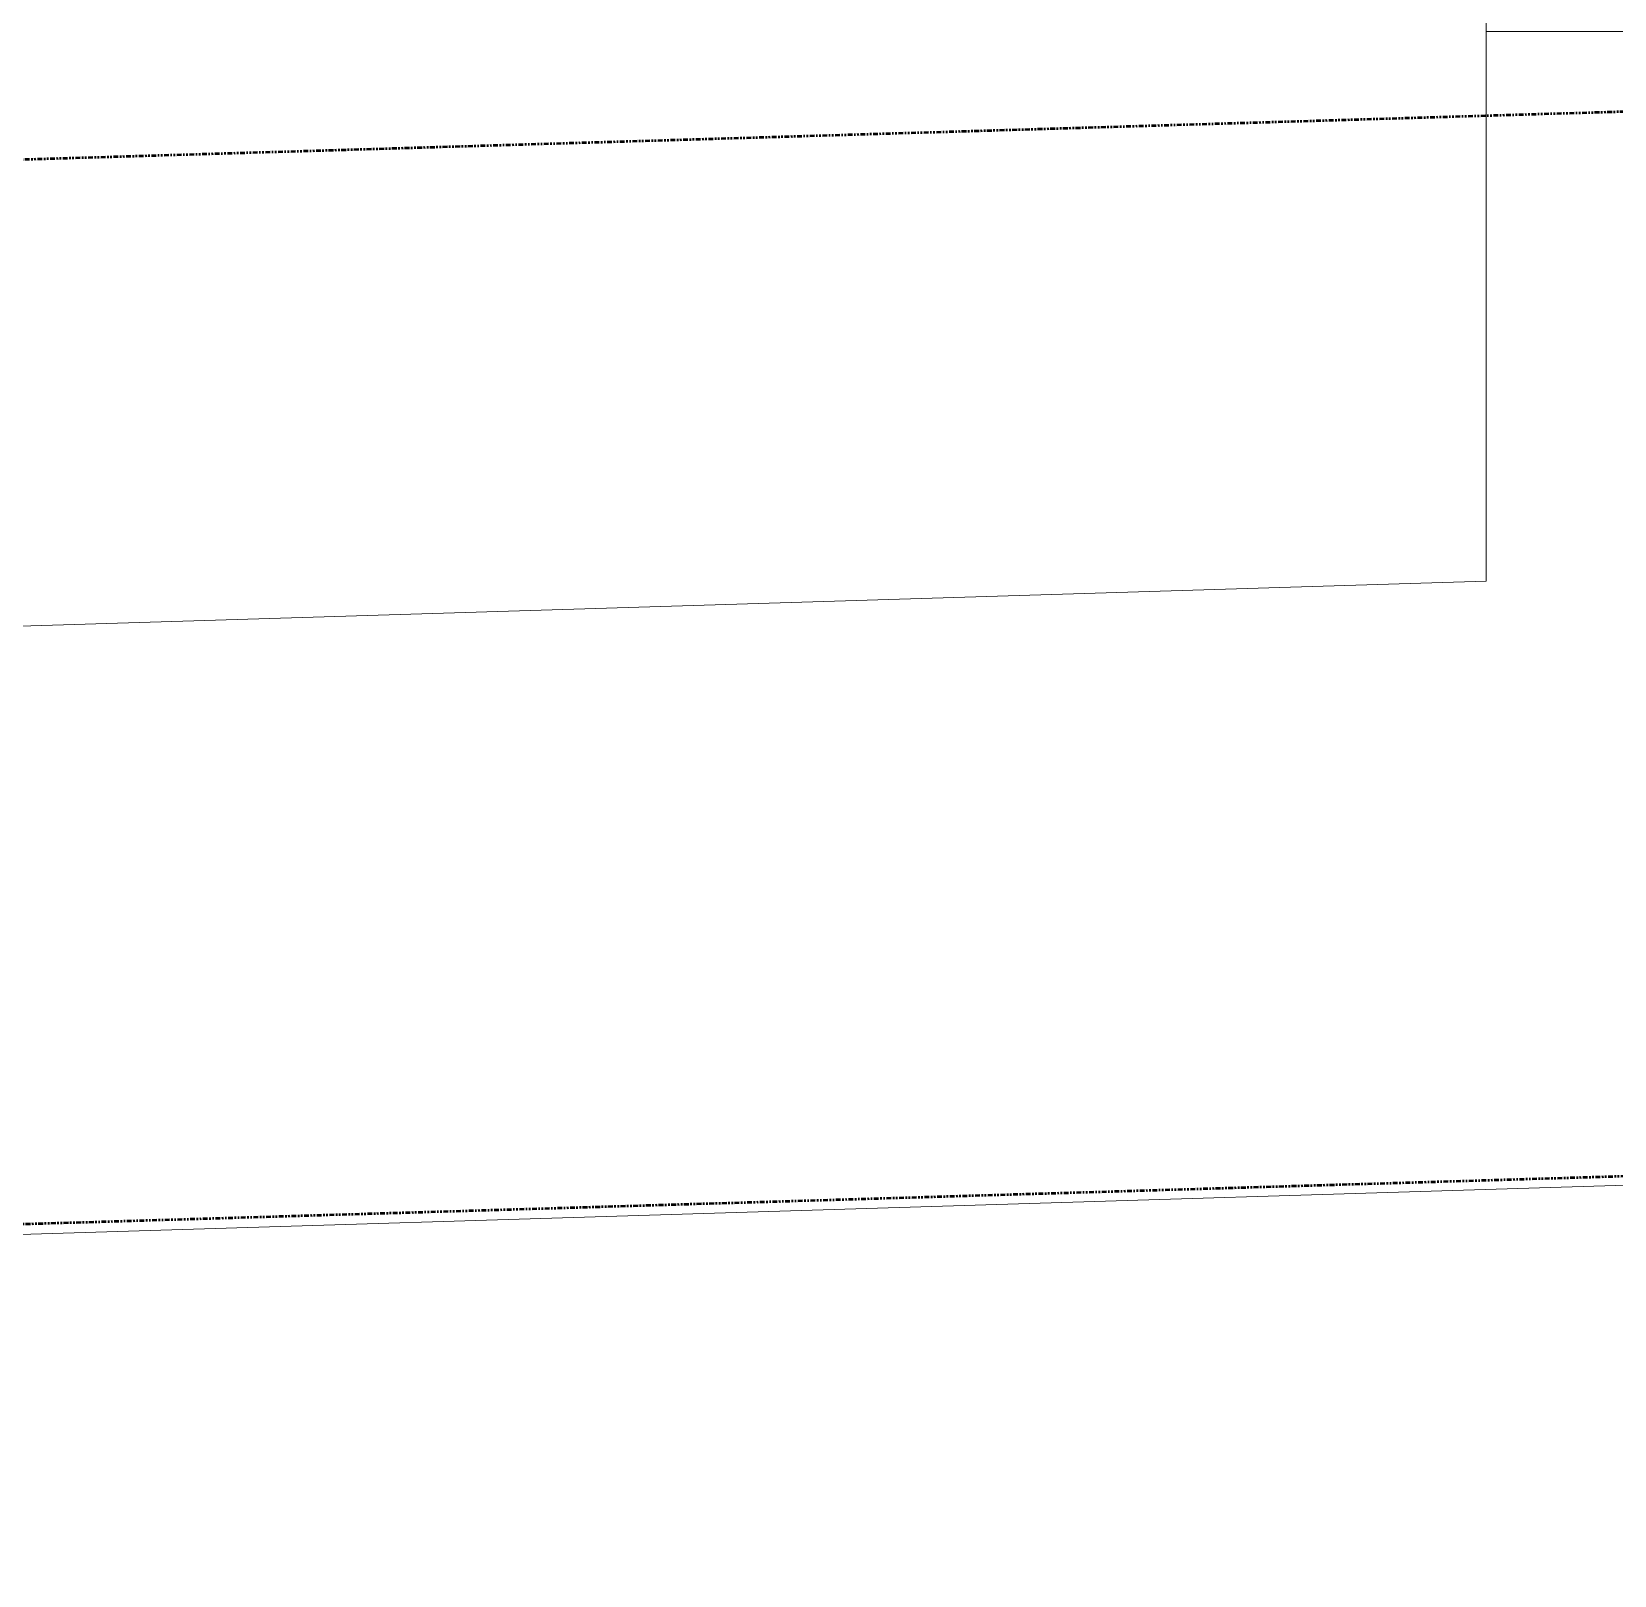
# Model space of a CAD drawing. Header units: inches. Extents: x -4254 to -1719, y 9514 to 12654.
# Drawn here: x -3059.9 to -2935, y 9767.3 to 9889.2 of the extents above; entities that cross this region are included whole.
import ezdxf

# ---------------------------------------------------------------- set-up
doc = ezdxf.new("R2010")
doc.units = ezdxf.units.IN
doc.header["$MEASUREMENT"] = 0
doc.linetypes.add('Double Dash 3_8_', pattern=[1, 0.375, -0.125, 0.125, -0.125, 0.125, -0.125])
for name, color, linetype, lineweight in [('0-1', 7, 'Continuous', 5), ('A-FLOR', 192, 'Continuous', 13), ('C-PROP-LINE', 91, 'Double Dash 3_8_', 50), ('C-TOPO', 7, 'Continuous', 9)]:
    doc.layers.add(name, color=color, linetype=linetype, lineweight=lineweight)

# ---------------------------------------------------------------- blocks, each defined once
blk = doc.blocks.new('CTR  - Topography_rvt-1-FLOOR PLAN - ROOF')
at = {"layer": 'C-TOPO'}
for p, q in [((-2945.12, 9857.38), (-2945.12, 9889.19)), ((-2945.12, 9889.19), (-2945.12, 9857.38)), ((-2945.12, 9845.81), (-2945.12, 9857.38)), ((-2945.12, 9857.38), (-2945.12, 9845.81)), ((-3271.52, 9835.84), (-2945.12, 9845.81)), ((-2945.12, 9845.81), (-3271.52, 9835.84)), ((-2771.54, 9803.09), (-3516.4, 9780.34)), ((-3516.4, 9780.34), (-2771.54, 9803.09))]:
    blk.add_line(p, q, dxfattribs=at)
blk = doc.blocks.new('Family - ___-1878357-FLOOR PLAN - ROOF')
at = {"layer": 'C-PROP-LINE'}
for p, q in [((-3927.1, 9853.17), (-1910.9, 9913.53)), ((-3987.01, 9767.34), (-1910.9, 9829.49))]:
    blk.add_line(p, q, dxfattribs=at)

msp = doc.modelspace()

# ---------------------------------------------------------------- linework, layer by layer
at = {"layer": 'A-FLOR'}
for p, q in [((-2945.12, 9895.26), (-2945.12, 9889.19)), ((-2945.12, 9889.19), (-2887.52, 9889.19))]:
    msp.add_line(p, q, dxfattribs=at)

# ---------------------------------------------------------------- block references
at = {"layer": '0-1'}
msp.add_blockref('CTR  - Topography_rvt-1-FLOOR PLAN - ROOF', (0, 0), dxfattribs=at)
at = {"layer": 'C-PROP-LINE'}
msp.add_blockref('Family - ___-1878357-FLOOR PLAN - ROOF', (0, 0), dxfattribs=at)

doc.saveas('drawing.dxf')
